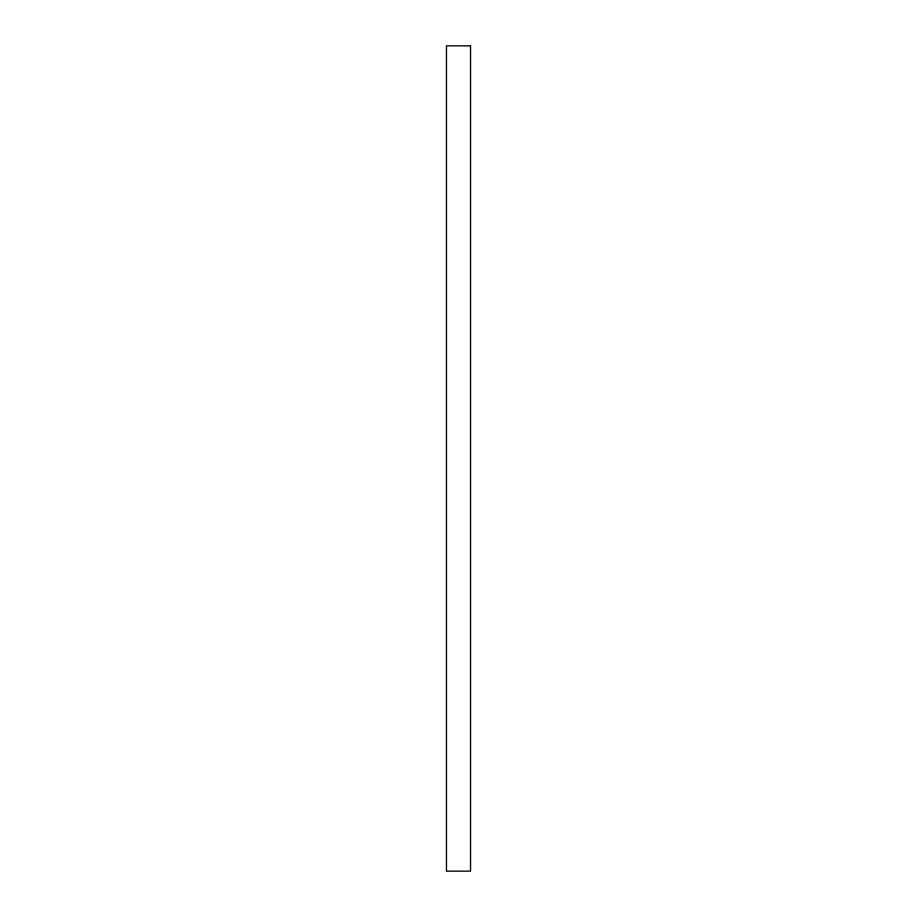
<?xml version="1.0" encoding="UTF-8"?>
<svg xmlns="http://www.w3.org/2000/svg" width="917" height="917" viewBox="0 0 917 917"><rect width="100%" height="100%" fill="white"/><g stroke="black" fill="none" stroke-linecap="round" stroke-linejoin="round"><path stroke-width="1.38" d="M470.536 45.85L446.464 45.85L446.464 871.15L470.536 871.15L470.536 45.85"/></g></svg>
